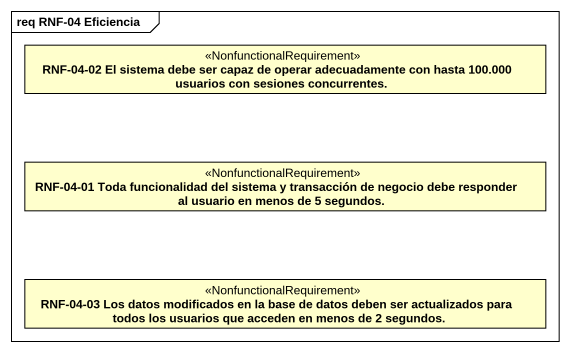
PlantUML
@startuml
mainframe req RNF-04 Eficiencia
hide circle
hide empty members
class "RNF-04-02 El sistema debe ser capaz de operar adecuadamente con hasta 100.000 usuarios con sesiones concurrentes." as RNF_04_02_El_sistema_debe <<NonfunctionalRequirement>>
class "RNF-04-01 Toda funcionalidad del sistema y transacción de negocio debe responder al usuario en menos de 5 segundos." as RNF_04_01_Toda <<NonfunctionalRequirement>>
class "RNF-04-03 Los datos modificados en la base de datos deben ser actualizados para todos los usuarios que acceden en menos de 2 segundos." as RNF_04_03_Los_datos <<NonfunctionalRequirement>>
@enduml
